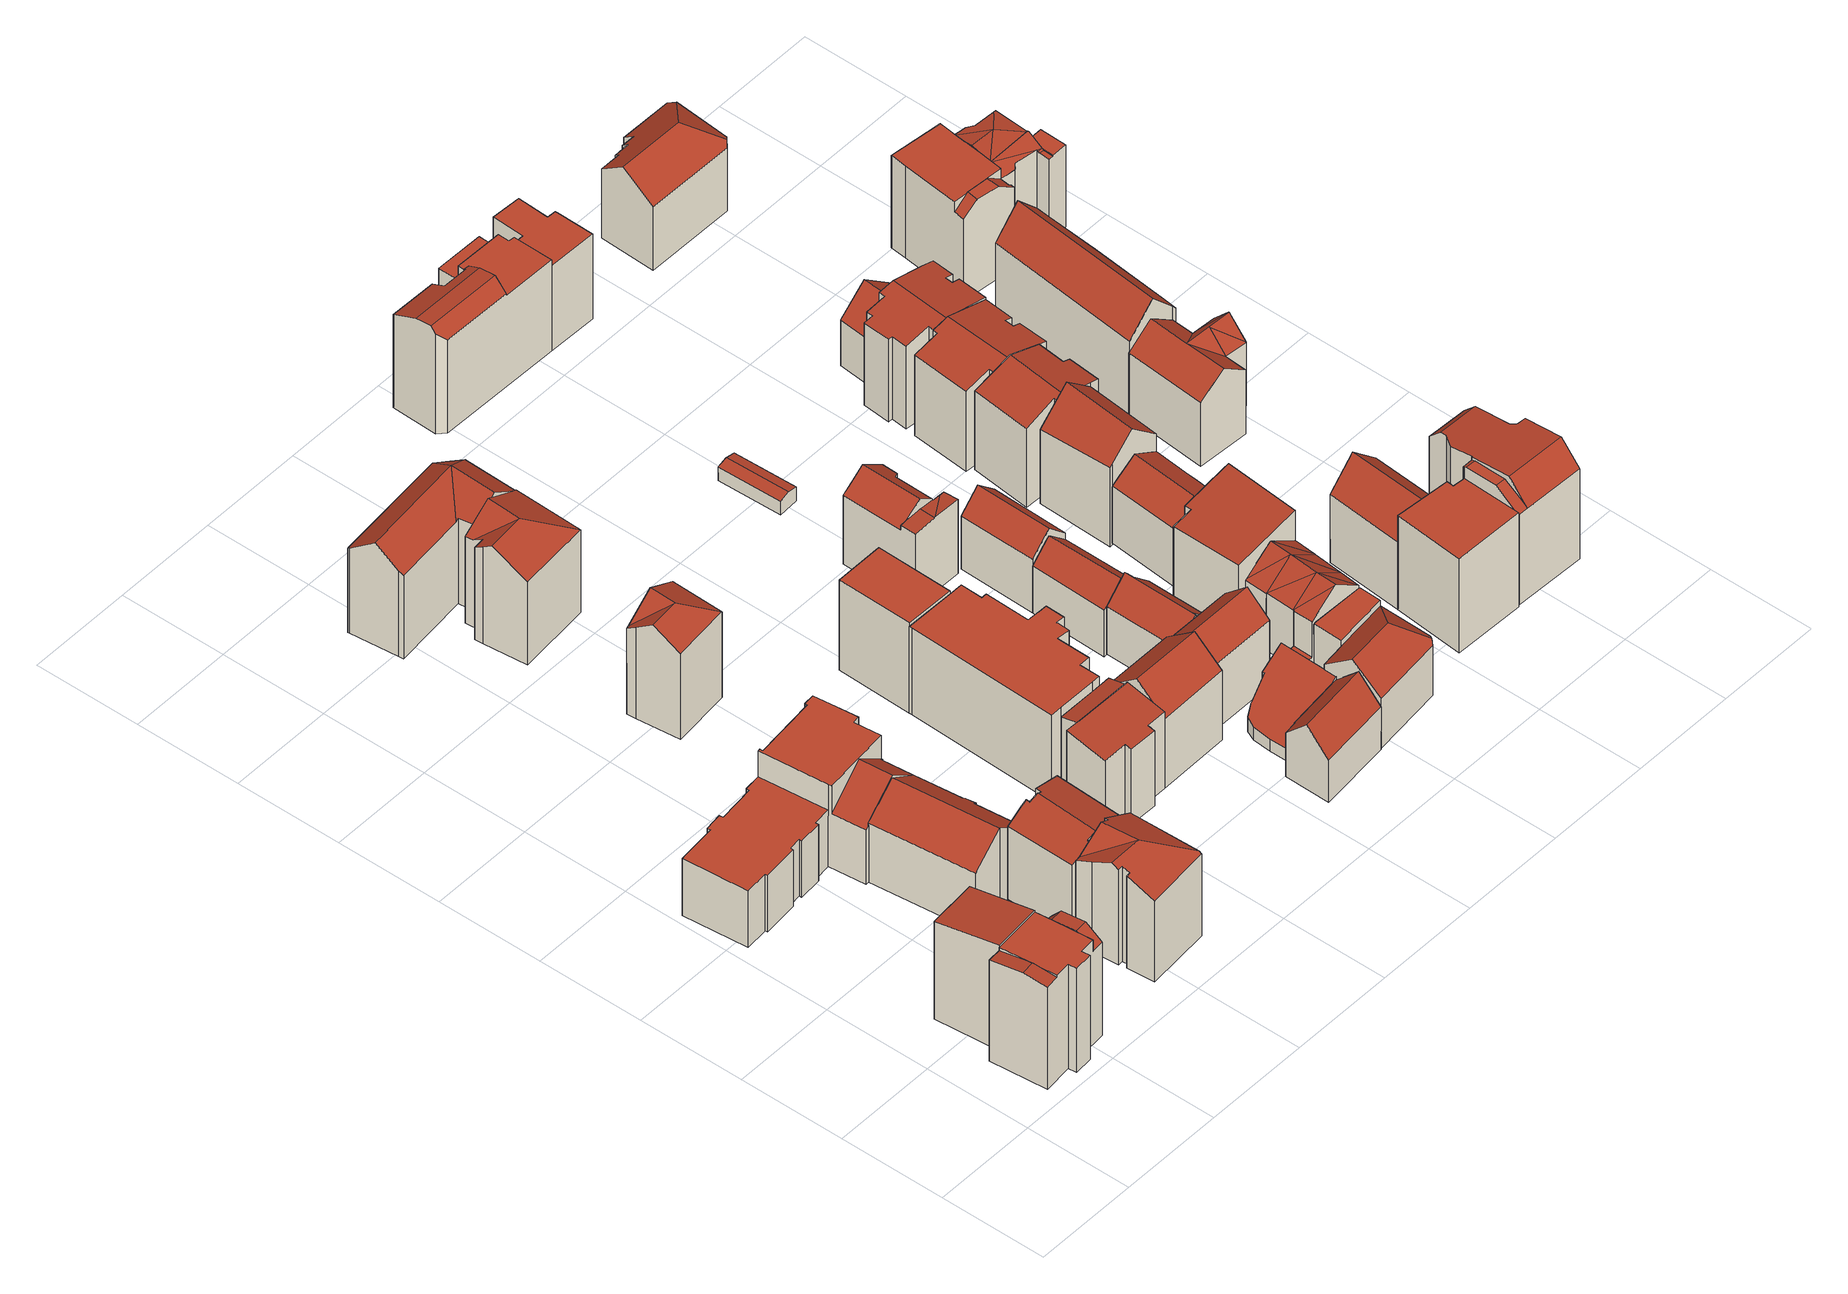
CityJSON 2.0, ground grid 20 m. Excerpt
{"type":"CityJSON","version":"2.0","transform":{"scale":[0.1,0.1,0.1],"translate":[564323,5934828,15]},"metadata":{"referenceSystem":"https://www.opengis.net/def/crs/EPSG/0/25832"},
"CityObjects":{
"building1":{"type":"Building","attributes":{"Gemeindeschluessel":"02100109","Geometrietyp2DReferenz":"3000","function":"31001_1120","roofType":"1000","measuredHeight":22.21,"storeysAboveGround":6},"address":[{"country":"Germany","locality":"Hamburg","thoroughfareNumber":"114","thoroughfareName":"Marktstraße","postcode":"20357"}],"geometry":[{"type":"Solid","lod":"2","boundaries":[[[[0,1,2,3,4]],[[5,6,7,8]],[[9,10,11,12,13,14,15,16,17,18,19,20,21,1]],[[22,23,24,25,26,27]],[[28,29,22,27,16]],[[30,31,32,29,28,15]],[[7,6,33,34]],[[5,8,19,18]],[[19,8,7,34,35]],[[14,30,15]],[[13,12,36,37]],[[12,11,38,36]],[[11,10,39,38]],[[9,1,0]],[[20,40,21]],[[25,24,41,42]],[[24,23,43,41]],[[32,31,44,45]],[[36,38,39,46,47,35,34,33,48,42,41,43,45,44,37]],[[47,46,4,3,49]],[[43,23,22,29,32,45]],[[15,28,16]],[[44,31,30,14,13,37]],[[16,27,26,17]],[[48,17,26,25,42]],[[33,6,5,18,17,48]],[[39,10,9,0,4,46]],[[21,2,1]],[[47,49,40,20,19,35]],[[3,2,21,40,49]]]],"semantics":{"surfaces":[{"type":"RoofSurface"},{"type":"WallSurface"},{"type":"GroundSurface"}],"values":[[0,0,0,0,0,0,1,1,1,1,1,1,1,1,1,1,1,1,2,1,1,1,1,1,1,1,1,1,1,0]]}}]},
"building2":{"type":"Building","attributes":{"Gemeindeschluessel":"02100109","Geometrietyp2DReferenz":"3000","function":"31001_1010","roofType":"1000","measuredHeight":17.29,"storeysAboveGround":5},"address":[{"country":"Germany","locality":"Hamburg","thoroughfareNumber":"7","thoroughfareName":"Grabenstraße","postcode":"20357"}],"geometry":[{"type":"Solid","lod":"2","boundaries":[[[[50,51,52,53,54,55,56,57,58,59,60,61,62,63,64,65,66,67]],[[68,69,70,71,72,73,74,75,76,77,78]],[[79,80,81,82]],[[83,84,85,86,79,82]],[[66,65,87,88]],[[65,64,89,87]],[[64,63,90,89]],[[63,62,91,90]],[[62,61,92,91]],[[61,60,93,92]],[[57,56,94,95]],[[56,55,96,94]],[[55,54,97,96]],[[54,53,98,97]],[[53,52,99,98]],[[52,51,100,99]],[[51,50,101,100]],[[50,67,102,101]],[[67,66,88,102]],[[74,73,103,104]],[[73,72,105,103]],[[72,71,106,105]],[[71,70,107,106]],[[70,69,108,107]],[[69,68,109,108]],[[76,75,59,58]],[[85,84,110,111]],[[84,83,112,110]],[[110,112,113,114,95,94,96,97,98,99,100,101,102,88,87,89,90,91,92,93,104,103,105,106,107,108,109,111]],[[112,83,82,81,113]],[[113,81,80,77,76,114]],[[77,80,79,86,78]],[[109,68,78,86,85,111]],[[114,76,58,57,95]],[[93,60,59,75,74,104]]]],"semantics":{"surfaces":[{"type":"RoofSurface"},{"type":"WallSurface"},{"type":"GroundSurface"}],"values":[[0,0,0,0,1,1,1,1,1,1,1,1,1,1,1,1,1,1,1,1,1,1,1,1,1,1,1,1,2,1,1,1,1,1,1]]}}]},
"building3":{"type":"Building","attributes":{"Gemeindeschluessel":"02100109","Geometrietyp2DReferenz":"3000","function":"31001_1010","roofType":"3100","measuredHeight":16.87,"storeysAboveGround":4},"address":[{"country":"Germany","locality":"Hamburg","thoroughfareNumber":"3","thoroughfareName":"Grabenstraße","postcode":"20357"}],"geometry":[{"type":"Solid","lod":"2","boundaries":[[[[115,116,117,118]],[[119,120,121,122,123,124,125,83,116,115]],[[118,117,126,127]],[[83,125,128,112]],[[125,124,129,128]],[[124,123,130,129]],[[123,122,131,130]],[[122,121,132,131]],[[121,120,133,132]],[[120,119,134,133]],[[119,115,118,127,134]],[[117,116,83,112,126]],[[112,128,129,130,131,132,133,134,127,126]]]],"semantics":{"surfaces":[{"type":"RoofSurface"},{"type":"WallSurface"},{"type":"GroundSurface"}],"values":[[0,0,1,1,1,1,1,1,1,1,1,1,2]]}}]},
"building4":{"type":"Building","attributes":{"Gemeindeschluessel":"02100109","Geometrietyp2DReferenz":"3000","function":"31001_1120","roofType":"3100","measuredHeight":20.6,"storeysAboveGround":4},"address":[{"country":"Germany","locality":"Hamburg","thoroughfareNumber":"119","thoroughfareName":"Marktstraße","postcode":"20357"}],"geometry":[{"type":"Solid","lod":"2","boundaries":[[[[135,136,137,138,139,140]],[[141,137,136]],[[139,138,142,143]],[[140,139,143,144]],[[145,146,147,148]],[[146,149,150,147]],[[149,151,152,150]],[[153,154,155,156]],[[157,158,159,160]],[[161,148,147,150,152,144,143,142,156,155,160,159,162]],[[142,138,137,141,153,156]],[[163,162,159,158,164]],[[160,155,154,157]],[[148,161,165,145]],[[161,162,163,165]],[[152,151,135,140,144]],[[154,153,141,136,164,158,157]],[[163,164,136,135,151,149,146,145,165]]]],"semantics":{"surfaces":[{"type":"RoofSurface"},{"type":"WallSurface"},{"type":"GroundSurface"}],"values":[[0,0,1,1,1,1,1,1,1,2,1,1,1,1,1,1,0,0]]}}]},
"building5":{"type":"Building","attributes":{"Gemeindeschluessel":"02100109","Geometrietyp2DReferenz":"3000","function":"31001_1010","roofType":"3100","measuredHeight":17.46,"storeysAboveGround":4},"address":[{"country":"Germany","locality":"Hamburg","thoroughfareNumber":"1","thoroughfareName":"Grabenstraße","postcode":"20357"}],"geometry":[{"type":"Solid","lod":"2","boundaries":[[[[166,167,168,169]],[[167,170,171,168]],[[172,173,174,175]],[[173,176,177,174]],[[178,179,180,181]],[[179,182,183,180]],[[184,185,186,187]],[[185,188,189,186]],[[187,186,189,175,174,177,190,169,168,171,181,180,183,191]],[[187,191,192,184]],[[191,183,182,192]],[[189,188,193,172,175]],[[171,170,194,178,181]],[[169,190,195,166]],[[190,177,176,195]],[[182,179,178,194,193,188,185,184,192]],[[176,173,172,193,194,170,167,166,195]]]],"semantics":{"surfaces":[{"type":"WallSurface"},{"type":"GroundSurface"},{"type":"RoofSurface"}],"values":[[0,0,0,0,0,0,0,0,1,0,0,0,0,0,0,2,2]]}}]},
"building6":{"type":"Building","attributes":{"Gemeindeschluessel":"02100109","Geometrietyp2DReferenz":"3000","function":"31001_1010","roofType":"3100","measuredHeight":21.35,"storeysAboveGround":5},"address":[{"country":"Germany","locality":"Hamburg","thoroughfareNumber":"9","thoroughfareName":"Grabenstraße","postcode":"20357"}],"geometry":[{"type":"Solid","lod":"2","boundaries":[[[[196,197,198,199]],[[200,201,197]],[[202,203,200,197,196]],[[203,202,204,205]],[[206,207,208,209]],[[209,208,205,204,210]],[[200,203,205,208,207,201]],[[209,210,199,198,206]],[[204,202,196,199,210]],[[198,197,201,207,206]]]],"semantics":{"surfaces":[{"type":"RoofSurface"},{"type":"WallSurface"},{"type":"GroundSurface"}],"values":[[0,0,0,1,1,2,1,1,1,0]]}}]},
"building7":{"type":"Building","attributes":{"Gemeindeschluessel":"02100109","Geometrietyp2DReferenz":"3000","function":"31001_1010","roofType":"3100","measuredHeight":21.56,"storeysAboveGround":6},"address":[{"country":"Germany","locality":"Hamburg","thoroughfareNumber":"15","thoroughfareName":"Grabenstraße","postcode":"20357"}],"geometry":[{"type":"Solid","lod":"2","boundaries":[[[[211,212,213,214]],[[215,216,217,218]],[[216,219,220,217]],[[221,215,218,222]],[[223,224,225,226]],[[212,211,227,228]],[[211,214,229,227]],[[230,231,226,225,222,218,217,220,228,227,229,232]],[[226,231,233,234,223]],[[232,229,214,235]],[[232,235,236,237,230]],[[231,230,237,233]],[[225,224,238,221,222]],[[228,220,219,212]],[[235,214,213,236]],[[213,234,233,237,236]],[[224,223,234,213,238]],[[213,212,219,216,215,221,238]]]],"semantics":{"surfaces":[{"type":"RoofSurface"},{"type":"WallSurface"},{"type":"GroundSurface"}],"values":[[0,1,1,1,1,1,1,2,1,1,1,1,1,1,0,0,0,0]]}}]},
"building8":{"type":"Building","attributes":{"Gemeindeschluessel":"02100109","Geometrietyp2DReferenz":"3000","function":"31001_1120","roofType":"2100","measuredHeight":17.45,"storeysAboveGround":5},"address":[{"country":"Germany","locality":"Hamburg","thoroughfareNumber":"4","thoroughfareName":"Grabenstraße","postcode":"20357"}],"geometry":[{"type":"Solid","lod":"2","boundaries":[[[[239,240,241,242,243,244]],[[245,246,244,243]],[[247,248,249,250]],[[248,251,252,249]],[[251,253,254,252]],[[253,255,256,254]],[[243,242,257,258]],[[242,241,259,257]],[[241,240,260,259]],[[240,239,261,260]],[[253,251,248,247,246,245,262,263,255]],[[249,252,254,256,264,265,258,257,259,260,261,250]],[[264,263,262,265]],[[261,239,244,246,247,250]],[[265,262,245,243,258]],[[256,255,263,264]]]],"semantics":{"surfaces":[{"type":"RoofSurface"},{"type":"WallSurface"},{"type":"GroundSurface"}],"values":[[0,1,1,1,1,1,1,1,1,1,0,2,1,1,1,1]]}}]},
"building9":{"type":"Building","attributes":{"Gemeindeschluessel":"02100109","Geometrietyp2DReferenz":"3000","function":"31001_1010","roofType":"3100","measuredHeight":21.51,"storeysAboveGround":5},"address":[{"country":"Germany","locality":"Hamburg","thoroughfareNumber":"11","thoroughfareName":"Grabenstraße","postcode":"20357"}],"geometry":[{"type":"Solid","lod":"2","boundaries":[[[[266,267,268,269]],[[270,267,271,272]],[[273,271,267,266]],[[266,269,274,275]],[[273,266,275,276]],[[277,278,279,280]],[[279,281,282,276,275,274,280]],[[280,274,269,268,277]],[[282,272,271,273,276]],[[281,283,270,272,282]],[[281,279,278,283]],[[278,277,268,267,270,283]]]],"semantics":{"surfaces":[{"type":"RoofSurface"},{"type":"WallSurface"},{"type":"GroundSurface"}],"values":[[0,0,0,1,1,1,2,1,1,1,1,0]]}}]},
"building10":{"type":"Building","attributes":{"Gemeindeschluessel":"02100109","Geometrietyp2DReferenz":"3000","function":"31001_1010","roofType":"1000","measuredHeight":18.15,"storeysAboveGround":6},"address":[{"country":"Germany","locality":"Hamburg","thoroughfareNumber":"8","thoroughfareName":"Grabenstraße","postcode":"20357"}],"geometry":[{"type":"Solid","lod":"2","boundaries":[[[[284,285,286,287]],[[285,288,289,286]],[[288,290,291,289]],[[290,292,293,291]],[[292,294,295,293]],[[294,296,297,295]],[[298,299,300,301]],[[299,302,303,300]],[[302,304,305,303]],[[304,306,307,305]],[[306,308,309,307]],[[308,310,311,309]],[[310,312,313,311]],[[314,315,316,317]],[[315,318,319,316]],[[318,320,321,319]],[[301,297,296,298]],[[287,286,289,291,293,295,297,301,300,303,305,307,309,311,313,322,317,316,319,321,323]],[[320,318,315,314,324,312,310,308,306,304,302,299,298,296,294,292,290,288,285,284,325]],[[325,323,321,320]],[[314,317,322,324]],[[324,322,313,312]],[[284,287,323,325]]]],"semantics":{"surfaces":[{"type":"WallSurface"},{"type":"GroundSurface"},{"type":"RoofSurface"}],"values":[[0,0,0,0,0,0,0,0,0,0,0,0,0,0,0,0,0,1,2,0,0,0,0]]}}]},
"building11":{"type":"Building","attributes":{"Gemeindeschluessel":"02100109","Geometrietyp2DReferenz":"3000","function":"31001_1010","roofType":"1000","measuredHeight":18.98,"storeysAboveGround":6},"address":[{"country":"Germany","locality":"Hamburg","thoroughfareNumber":"10","thoroughfareName":"Grabenstraße","postcode":"20357"}],"geometry":[{"type":"Solid","lod":"2","boundaries":[[[[326,327,328,329]],[[330,331,326,329]],[[330,332,333,331]],[[333,332,328,327]],[[328,332,330,329]],[[331,333,327,326]]]],"semantics":{"surfaces":[{"type":"WallSurface"},{"type":"GroundSurface"},{"type":"RoofSurface"}],"values":[[0,0,0,0,1,2]]}}]},
"building12":{"type":"Building","attributes":{"Gemeindeschluessel":"02100109","Geometrietyp2DReferenz":"3000","function":"31001_1010","roofType":"3100","measuredHeight":19.28,"storeysAboveGround":4},"address":[{"country":"Germany","locality":"Hamburg","thoroughfareNumber":"125a","thoroughfareName":"Marktstraße","postcode":"20357"}],"geometry":[{"type":"Solid","lod":"2","boundaries":[[[[334,335,336,337]],[[335,334,338,261]],[[250,261,338,339]],[[335,261,250,340,336]],[[339,338,334,337,341]],[[250,339,341,340]],[[341,337,336,340]]]],"semantics":{"surfaces":[{"type":"RoofSurface"},{"type":"WallSurface"},{"type":"GroundSurface"}],"values":[[0,1,2,1,1,1,0]]}}]},
"building13":{"type":"Building","attributes":{"Gemeindeschluessel":"02100109","Geometrietyp2DReferenz":"3000","function":"31001_1120","roofType":"3100","measuredHeight":13.51,"storeysAboveGround":3},"address":[{"country":"Germany","locality":"Hamburg","thoroughfareNumber":"127","thoroughfareName":"Marktstraße","postcode":"20357"}],"geometry":[{"type":"Solid","lod":"2","boundaries":[[[[342,343,344,345,346,347,348,349,350,351]],[[352,349,348]],[[347,346,353,354]],[[346,345,355,353]],[[345,344,356,355]],[[344,343,357,356]],[[343,342,358,357]],[[342,351,359,358]],[[350,349,360]],[[351,350,360,361,362,363,359]],[[364,365,354,353,355,356,357,358,359,363,366]],[[365,367,352,348,347,354]],[[365,364,368,367]],[[366,363,362,369]],[[366,369,370,368,364]],[[360,349,352,367,368,370,361]],[[370,369,362,361]]]],"semantics":{"surfaces":[{"type":"RoofSurface"},{"type":"WallSurface"},{"type":"GroundSurface"}],"values":[[0,1,1,1,1,1,1,1,1,1,2,1,1,1,1,0,0]]}}]},
"building14":{"type":"Building","attributes":{"Gemeindeschluessel":"02100109","Geometrietyp2DReferenz":"3000","function":"31001_1010","roofType":"3100","measuredHeight":17.91,"storeysAboveGround":4},"address":[{"country":"Germany","locality":"Hamburg","thoroughfareNumber":"127a","thoroughfareName":"Marktstraße","postcode":"20357"}],"geometry":[{"type":"Solid","lod":"2","boundaries":[[[[371,372,373,374]],[[375,376,372,371,377,378]],[[371,374,379,380]],[[374,373,381,379]],[[376,375,382,338]],[[375,378,383,382]],[[378,377,384,383]],[[377,371,380,384]],[[373,372,376,338,381]],[[338,382,383,384,380,379,381]]]],"semantics":{"surfaces":[{"type":"RoofSurface"},{"type":"WallSurface"},{"type":"GroundSurface"}],"values":[[0,0,1,1,1,1,1,1,1,2]]}}]},
"building15":{"type":"Building","attributes":{"Gemeindeschluessel":"02100109","Geometrietyp2DReferenz":"3000","function":"31001_1010","roofType":"3100","measuredHeight":14.03,"storeysAboveGround":3},"address":[{"country":"Germany","locality":"Hamburg","thoroughfareNumber":"18","thoroughfareName":"Glashüttenstraße","postcode":"20357"}],"geometry":[{"type":"Solid","lod":"2","boundaries":[[[[385,386,387,388]],[[389,390,391,392,393,385,388,394]],[[387,386,395,396]],[[393,392,397,398]],[[392,391,399,397]],[[391,390,400,399]],[[390,389,401,400]],[[389,394,402,401]],[[394,388,387,396,402]],[[386,385,393,398,395]],[[398,397,399,400,401,402,396,395]]]],"semantics":{"surfaces":[{"type":"RoofSurface"},{"type":"WallSurface"},{"type":"GroundSurface"}],"values":[[0,0,1,1,1,1,1,1,1,1,2]]}}]},
"building16":{"type":"Building","attributes":{"Gemeindeschluessel":"02100109","Geometrietyp2DReferenz":"3000","function":"31001_1010","roofType":"3100","measuredHeight":17.69,"storeysAboveGround":4},"address":[{"country":"Germany","locality":"Hamburg","thoroughfareNumber":"12","thoroughfareName":"Grabenstraße","postcode":"20357"}],"geometry":[{"type":"Solid","lod":"2","boundaries":[[[[403,404,405,406,407]],[[408,409,410,411,404]],[[412,413,414,403,407,415]],[[405,404,411]],[[416,417,418,419]],[[420,421,422,423]],[[421,415,407,406,424,422]],[[425,419,418,426,423,422,424,427]],[[425,427,410,409,428]],[[423,426,413,412,420]],[[419,425,428,416]],[[418,417,429,414,413,426]],[[414,429,408,404,403]],[[424,406,405,411,410,427]],[[412,415,421,420]],[[428,409,408,429,417,416]]]],"semantics":{"surfaces":[{"type":"RoofSurface"},{"type":"WallSurface"},{"type":"GroundSurface"}],"values":[[0,0,0,1,1,1,1,2,1,1,1,1,1,1,0,0]]}}]},
"building17":{"type":"Building","attributes":{"Gemeindeschluessel":"02100109","Geometrietyp2DReferenz":"3000","function":"31001_1010","roofType":"3100","measuredHeight":13.49,"storeysAboveGround":3},"address":[{"country":"Germany","locality":"Hamburg","thoroughfareNumber":"20a","thoroughfareName":"Glashüttenstraße","postcode":"20357"}],"geometry":[{"type":"Solid","lod":"2","boundaries":[[[[430,431,432,433,434]],[[431,430,435,436]],[[430,434,437,435]],[[438,439,436,435,437,440]],[[438,440,441,442]],[[437,434,433,441,440]],[[439,443,432,431,436]],[[439,438,442,443]],[[442,441,433,432,443]]]],"semantics":{"surfaces":[{"type":"RoofSurface"},{"type":"WallSurface"},{"type":"GroundSurface"}],"values":[[0,1,1,2,1,1,1,1,0]]}}]},
"building18":{"type":"Building","attributes":{"Gemeindeschluessel":"02100109","Geometrietyp2DReferenz":"3000","function":"31001_1120","roofType":"3100","measuredHeight":14.99,"storeysAboveGround":3},"address":[{"country":"Germany","locality":"Hamburg","thoroughfareNumber":"129","thoroughfareName":"Marktstraße","postcode":"20357"}],"geometry":[{"type":"Solid","lod":"2","boundaries":[[[[444,445,446,447,448]],[[449,450,451,452]],[[446,445,453,454]],[[445,444,455,453]],[[448,447,456,457]],[[458,459,460,461,454,453,455,462]],[[455,444,448,457,450,449,462]],[[461,463,456,447,446,454]],[[462,449,452,464,458]],[[461,460,465,463]],[[459,458,464,466]],[[459,466,467,465,460]],[[450,457,456,463,465,467,451]],[[467,466,464,452,451]]]],"semantics":{"surfaces":[{"type":"RoofSurface"},{"type":"WallSurface"},{"type":"GroundSurface"}],"values":[[0,0,1,1,1,2,1,1,1,1,1,1,0,0]]}}]},
"building19":{"type":"Building","attributes":{"Gemeindeschluessel":"02100109","Geometrietyp2DReferenz":"3000","function":"31001_1010","roofType":"3100","measuredHeight":14.92,"storeysAboveGround":3},"address":[{"country":"Germany","locality":"Hamburg","thoroughfareNumber":"22a","thoroughfareName":"Glashüttenstraße","postcode":"20357"}],"geometry":[{"type":"Solid","lod":"2","boundaries":[[[[468,469,470,471]],[[472,468,471,473]],[[470,469,474,439]],[[472,473,436,475]],[[473,471,470,439,436]],[[469,468,472,475,474]],[[475,436,439,474]]]],"semantics":{"surfaces":[{"type":"RoofSurface"},{"type":"WallSurface"},{"type":"GroundSurface"}],"values":[[0,0,1,1,1,1,2]]}}]},
"building20":{"type":"Building","attributes":{"Gemeindeschluessel":"02100109","Geometrietyp2DReferenz":"3000","function":"31001_3060","roofType":"3100","measuredHeight":3.32,"storeysAboveGround":1},"address":[{"country":"Germany","locality":"Hamburg","thoroughfareName":"Glashüttenstraße","postcode":"20357"}],"geometry":[{"type":"Solid","lod":"2","boundaries":[[[[476,477,478,479]],[[480,481,477,476]],[[479,478,482,483]],[[481,480,484,485]],[[480,476,479,483,484]],[[478,477,481,485,482]],[[485,484,483,482]]]],"semantics":{"surfaces":[{"type":"RoofSurface"},{"type":"WallSurface"},{"type":"GroundSurface"}],"values":[[0,0,1,1,1,1,2]]}}]},
"building21":{"type":"Building","attributes":{"Gemeindeschluessel":"02100109","Geometrietyp2DReferenz":"3000","function":"31001_1120","roofType":"3100","measuredHeight":16.15,"storeysAboveGround":4},"address":[{"country":"Germany","locality":"Hamburg","thoroughfareNumber":"17","thoroughfareName":"Glashüttenstraße","postcode":"20357"}],"geometry":[{"type":"Solid","lod":"2","boundaries":[[[[486,487,488,489]],[[489,490,486]],[[491,492,493,494]],[[495,496,497,498,499]],[[500,501,502,495,499]],[[503,504,502,501]],[[505,506,503,507]],[[507,503,501]],[[508,505,507]],[[501,500,509]],[[507,501,510]],[[510,501,509]],[[511,508,507,512]],[[512,507,510]],[[513,508,511]],[[488,487,514,515,516]],[[489,488,516]],[[494,493,517,518]],[[498,497,492,491]],[[515,514,519,520]],[[509,500,499,498,491,494,518,453]],[[513,511,512,510,509,453,521]],[[514,487,486,490,506,505,508,513,521,519]],[[522,520,519,521,453,518,517,523]],[[523,496,495,502,504,522]],[[506,490,489,516,503]],[[522,504,503,516,515,520]],[[517,493,492,497,496,523]]]],"semantics":{"surfaces":[{"type":"RoofSurface"},{"type":"WallSurface"},{"type":"GroundSurface"}],"values":[[0,0,0,0,0,0,0,0,0,0,0,0,0,0,0,0,1,1,1,1,1,1,1,2,1,1,1,1]]}}]},
"building22":{"type":"Building","attributes":{"Gemeindeschluessel":"02100109","Geometrietyp2DReferenz":"3000","function":"31001_1120","roofType":"1000","measuredHeight":18.56,"storeysAboveGround":5},"address":[{"country":"Germany","locality":"Hamburg","thoroughfareNumber":"19","thoroughfareName":"Glashüttenstraße","postcode":"20357"}],"geometry":[{"type":"Solid","lod":"2","boundaries":[[[[524,525,526,527]],[[525,528,529,526]],[[528,530,531,529]],[[530,532,533,531]],[[532,534,535,533]],[[527,536,537,524]],[[536,535,534,537]],[[536,527,526,529,531,533,535]],[[534,532,530,528,525,524,537]]]],"semantics":{"surfaces":[{"type":"WallSurface"},{"type":"GroundSurface"},{"type":"RoofSurface"}],"values":[[0,0,0,0,0,0,0,1,2]]}}]},
"building23":{"type":"Building","attributes":{"Gemeindeschluessel":"02100109","Geometrietyp2DReferenz":"3000","function":"31001_1010","roofType":"1000","measuredHeight":22.01,"storeysAboveGround":6},"address":[{"country":"Germany","locality":"Hamburg","thoroughfareNumber":"10","thoroughfareName":"Vorwerkstraße","postcode":"20357"}],"geometry":[{"type":"Solid","lod":"2","boundaries":[[[[538,539,540,541,542]],[[543,544,540,539]],[[545,546,547,548,549,550,544,543]],[[551,552,553,554,555,556,557]],[[558,559,560,561]],[[542,541,562,563]],[[550,549,564,565]],[[549,548,566,564]],[[548,547,567,566]],[[547,546,568,567]],[[555,554,561,560]],[[553,552,569,570]],[[552,551,571,569]],[[559,558,572,573]],[[562,565,564,566,567,568,574,573,572,570,569,571,563]],[[562,541,540,544,550,565]],[[556,545,543,539,538,557]],[[572,558,561,554,553,570]],[[574,556,555,560,559,573]],[[568,546,545,556,574]],[[571,551,557,538,542,563]]]],"semantics":{"surfaces":[{"type":"RoofSurface"},{"type":"WallSurface"},{"type":"GroundSurface"}],"values":[[0,0,0,0,0,1,1,1,1,1,1,1,1,1,2,1,1,1,1,1,1]]}}]},
"building24":{"type":"Building","attributes":{"Gemeindeschluessel":"02100109","Geometrietyp2DReferenz":"3000","function":"31001_1010","roofType":"3100","measuredHeight":15.12,"storeysAboveGround":3},"address":[{"country":"Germany","locality":"Hamburg","thoroughfareNumber":"20","thoroughfareName":"Glashüttenstraße","postcode":"20357"}],"geometry":[{"type":"Solid","lod":"2","boundaries":[[[[575,576,577,578,579,580]],[[581,582,583,584]],[[577,576,585,586]],[[576,575,587,585]],[[575,580,588,587]],[[589,583,582,590]],[[583,589,586,585,587,588,584]],[[577,586,589,590,578]],[[588,580,579,581,584]],[[590,582,581,579,578]]]],"semantics":{"surfaces":[{"type":"RoofSurface"},{"type":"WallSurface"},{"type":"GroundSurface"}],"values":[[0,1,1,1,1,1,2,1,1,0]]}}]},
"building25":{"type":"Building","attributes":{"Gemeindeschluessel":"02100109","Geometrietyp2DReferenz":"3000","function":"31001_1120","roofType":"1000","measuredHeight":19.75,"storeysAboveGround":6},"address":[{"country":"Germany","locality":"Hamburg","thoroughfareNumber":"99a","thoroughfareName":"Glashüttenstraße","postcode":"20357"}],"geometry":[{"type":"Solid","lod":"2","boundaries":[[[[591,592,593,594]],[[592,595,596,593]],[[595,592,591,597,598,599]],[[600,601,594,593,596,602]],[[602,599,598,600]],[[596,595,599,602]],[[601,597,591,594]],[[600,598,597,601]]]],"semantics":{"surfaces":[{"type":"WallSurface"},{"type":"RoofSurface"},{"type":"GroundSurface"}],"values":[[0,0,1,2,0,0,0,0]]}}]},
"building26":{"type":"Building","attributes":{"Gemeindeschluessel":"02100109","Geometrietyp2DReferenz":"3000","function":"31001_1010","roofType":"3100","measuredHeight":21.21,"storeysAboveGround":5},"address":[{"country":"Germany","locality":"Hamburg","thoroughfareNumber":"22","thoroughfareName":"Glashüttenstraße","postcode":"20357"}],"geometry":[{"type":"Solid","lod":"2","boundaries":[[[[603,604,605,606]],[[607,608,609,610]],[[603,606,611,612]],[[609,613,612,611,610]],[[603,612,613,614,604]],[[611,606,605,607,610]],[[613,609,608,614]],[[608,607,605,604,614]]]],"semantics":{"surfaces":[{"type":"RoofSurface"},{"type":"WallSurface"},{"type":"GroundSurface"}],"values":[[0,1,1,2,1,1,1,0]]}}]},
"building27":{"type":"Building","attributes":{"Gemeindeschluessel":"02100109","Geometrietyp2DReferenz":"3000","function":"31001_1010","roofType":"3100","measuredHeight":19.4,"storeysAboveGround":4},"address":[{"country":"Germany","locality":"Hamburg","thoroughfareNumber":"99","thoroughfareName":"Glashüttenstraße","postcode":"20357"}],"geometry":[{"type":"Solid","lod":"2","boundaries":[[[[615,616,617,618]],[[617,616,619,601]],[[620,621,594,622]],[[594,601,619,623,622]],[[622,623,624,620]],[[594,621,618,617,601]],[[619,616,615,624,623]],[[624,615,618,621,620]]]],"semantics":{"surfaces":[{"type":"RoofSurface"},{"type":"WallSurface"},{"type":"GroundSurface"}],"values":[[0,1,1,2,1,1,1,0]]}}]},
"building28":{"type":"Building","attributes":{"Gemeindeschluessel":"02100109","Geometrietyp2DReferenz":"3000","function":"31001_1130","roofType":"3100","measuredHeight":19,"storeysAboveGround":5},"address":[{"country":"Germany","locality":"Hamburg","thoroughfareNumber":"25","thoroughfareName":"Glashüttenstraße","postcode":"20357"}],"geometry":[{"type":"Solid","lod":"2","boundaries":[[[[625,626,627,628]],[[626,629,630,627]],[[631,632,633,634]],[[632,635,636,633]],[[631,634,637,638,639]],[[640,628,627,630,637,634,633,636,641]],[[640,641,642,643]],[[641,636,635,642]],[[640,643,644,625,628]],[[637,630,629,638]],[[635,632,631,639,644,643,642]],[[629,626,625,644,639,638]]]],"semantics":{"surfaces":[{"type":"WallSurface"},{"type":"GroundSurface"},{"type":"RoofSurface"}],"values":[[0,0,0,0,0,1,0,0,0,0,2,2]]}}]},
"building29":{"type":"Building","attributes":{"Gemeindeschluessel":"02100109","Geometrietyp2DReferenz":"3000","function":"31001_2010","roofType":"1000","measuredHeight":17.82,"storeysAboveGround":5},"address":[{"country":"Germany","locality":"Hamburg","thoroughfareNumber":"6","thoroughfareName":"Vorwerkstraße","postcode":"20357"}],"geometry":[{"type":"Solid","lod":"2","boundaries":[[[[645,646,569,571]],[[646,647,648,569]],[[649,650,651,652]],[[650,653,654,651]],[[653,655,656,654]],[[655,657,658,656]],[[657,645,571,658]],[[652,659,660,649]],[[659,648,647,660]],[[659,652,651,654,656,658,571,569,648]],[[647,646,645,657,655,653,650,649,660]]]],"semantics":{"surfaces":[{"type":"WallSurface"},{"type":"GroundSurface"},{"type":"RoofSurface"}],"values":[[0,0,0,0,0,0,0,0,0,1,2]]}}]},
"building30":{"type":"Building","attributes":{"Gemeindeschluessel":"02100109","Geometrietyp2DReferenz":"3000","function":"31001_1120","roofType":"3100","measuredHeight":18.92,"storeysAboveGround":5},"address":[{"country":"Germany","locality":"Hamburg","thoroughfareNumber":"27","thoroughfareName":"Glashüttenstraße","postcode":"20357"}],"geometry":[{"type":"Solid","lod":"2","boundaries":[[[[661,662,663,664,665,666,667,668]],[[669,670,671,672,673,663,662,674]],[[667,666,675,676]],[[666,665,677,675]],[[665,664,678,677]],[[661,668,679,680]],[[668,667,676,679]],[[673,672,681,682]],[[672,671,683,681]],[[671,670,684,683]],[[670,669,685,684]],[[669,674,686,685]],[[674,662,661,680,686]],[[664,663,673,682,678]],[[682,681,683,684,685,686,680,679,676,675,677,678]]]],"semantics":{"surfaces":[{"type":"RoofSurface"},{"type":"WallSurface"},{"type":"GroundSurface"}],"values":[[0,0,1,1,1,1,1,1,1,1,1,1,1,1,2]]}}]},
"building31":{"type":"Building","attributes":{"Gemeindeschluessel":"02100109","Geometrietyp2DReferenz":"3000","function":"31001_1120","roofType":"3100","measuredHeight":18.81,"storeysAboveGround":5},"address":[{"country":"Germany","locality":"Hamburg","thoroughfareNumber":"28","thoroughfareName":"Glashüttenstraße","postcode":"20357"}],"geometry":[{"type":"Solid","lod":"2","boundaries":[[[[687,688,689,690,691,692,693,694,695,696,697,698]],[[699,700,701,702,703,704,691,690,705]],[[697,696,706,707]],[[696,695,708,706]],[[695,694,709,708]],[[694,693,710,709]],[[693,692,711,710]],[[689,688,712,678]],[[688,687,713,712]],[[687,698,714,713]],[[698,697,707,714]],[[704,703,715,716]],[[703,702,717,715]],[[702,701,718,717]],[[701,700,719,718]],[[700,699,720,719]],[[699,705,682,720]],[[705,690,689,678,682]],[[692,691,704,716,711]],[[716,715,717,718,719,720,682,678,712,713,714,707,706,708,709,710,711]]]],"semantics":{"surfaces":[{"type":"RoofSurface"},{"type":"WallSurface"},{"type":"GroundSurface"}],"values":[[0,0,1,1,1,1,1,1,1,1,1,1,1,1,1,1,1,1,1,2]]}}]},
"building32":{"type":"Building","attributes":{"Gemeindeschluessel":"02100109","Geometrietyp2DReferenz":"3000","function":"31001_1120","roofType":"9999","measuredHeight":23.12,"storeysAboveGround":6},"address":[{"country":"Germany","locality":"Hamburg","thoroughfareNumber":"133","thoroughfareName":"Marktstraße","postcode":"20357"}],"geometry":[{"type":"Solid","lod":"2","boundaries":[[[[721,722,723,724,725]],[[726,727,721,725]],[[728,729,730,727,726]],[[731,732,724,733]],[[731,734,735,736,737,738,739,740,741,742,732]],[[743,744,738,737]],[[723,722,745,746]],[[730,729,747,748]],[[741,740,749,750]],[[740,739,751,749]],[[736,735,752,753]],[[735,734,754,752]],[[744,743,755,756]],[[742,728,726,725,724,732]],[[746,745,748,747,750,749,751,756,755,753,752,754,757]],[[745,722,721,727,730,748]],[[755,743,737,736,753]],[[751,739,738,744,756]],[[754,734,731,733,757]],[[747,729,728,742,741,750]],[[757,733,724,723,746]]]],"semantics":{"surfaces":[{"type":"RoofSurface"},{"type":"WallSurface"},{"type":"GroundSurface"}],"values":[[0,0,0,0,0,0,1,1,1,1,1,1,1,1,2,1,1,1,1,1,1]]}}]},
"building33":{"type":"Building","attributes":{"Gemeindeschluessel":"02100109","Geometrietyp2DReferenz":"3000","function":"31001_1010","roofType":"3100","measuredHeight":14.2,"storeysAboveGround":2},"address":[{"country":"Germany","locality":"Hamburg","thoroughfareNumber":"31","thoroughfareName":"Glashüttenstraße","postcode":"20357"}],"geometry":[{"type":"Solid","lod":"2","boundaries":[[[[758,759,760,761]],[[760,759,762,763]],[[763,762,764,765]],[[764,762,759,758,766]],[[765,767,761,760,763]],[[765,764,766,767]],[[766,758,761,767]]]],"semantics":{"surfaces":[{"type":"RoofSurface"},{"type":"WallSurface"},{"type":"GroundSurface"}],"values":[[0,1,2,1,1,1,0]]}}]},
"building34":{"type":"Building","attributes":{"Gemeindeschluessel":"02100109","Geometrietyp2DReferenz":"3000","function":"31001_1010","roofType":"3100","measuredHeight":17.05,"storeysAboveGround":4},"address":[{"country":"Germany","locality":"Hamburg","thoroughfareNumber":"91","thoroughfareName":"Glashüttenstraße","postcode":"20357"}],"geometry":[{"type":"Solid","lod":"2","boundaries":[[[[768,769,770]],[[771,768,772]],[[773,774,775]],[[776,777,778,779]],[[770,780,781,782]],[[783,784,773,775,771,772,785]],[[779,786,787,776]],[[781,786,779,778,788,789,784,783,782]],[[777,776,787,790,791,769,792]],[[793,789,788,794,795]],[[773,784,789,793,774]],[[783,785,770,782]],[[778,777,792,794,788]],[[781,780,790,787,786]],[[772,768,770,785]],[[793,795,769,768,771,775,774]],[[794,792,769,795]],[[770,769,791,790,780]]]],"semantics":{"surfaces":[{"type":"RoofSurface"},{"type":"WallSurface"},{"type":"GroundSurface"}],"values":[[0,0,0,1,1,1,1,2,0,1,1,1,1,1,0,0,0,0]]}}]},
"building35":{"type":"Building","attributes":{"Gemeindeschluessel":"02100109","Geometrietyp2DReferenz":"3000","function":"31001_1120","roofType":"3100","measuredHeight":21.25,"storeysAboveGround":6},"address":[{"country":"Germany","locality":"Hamburg","thoroughfareNumber":"87","thoroughfareName":"Glashüttenstraße","postcode":"20357"}],"geometry":[{"type":"Solid","lod":"2","boundaries":[[[[796,797,798,799]],[[796,799,800,801]],[[802,803,804,805]],[[803,806,807,804]],[[808,809,810,811]],[[810,812,801,800,805,804,807,811]],[[800,799,798,802,805]],[[811,807,806,808]],[[812,810,809,813]],[[812,813,797,796,801]],[[809,808,806,803,802,798,797,813]]]],"semantics":{"surfaces":[{"type":"RoofSurface"},{"type":"WallSurface"},{"type":"GroundSurface"}],"values":[[0,1,1,1,1,2,1,1,1,1,0]]}}]},
"building36":{"type":"Building","attributes":{"Gemeindeschluessel":"02100109","Geometrietyp2DReferenz":"3000","function":"31001_1120","roofType":"3200","measuredHeight":17.86,"storeysAboveGround":5},"address":[{"country":"Germany","locality":"Hamburg","thoroughfareNumber":"36","thoroughfareName":"Glashüttenstraße","postcode":"20357"}],"geometry":[{"type":"Solid","lod":"2","boundaries":[[[[814,815,816,817,818]],[[819,820,815,814]],[[818,817,821,822]],[[823,824,825,826]],[[824,827,828,825]],[[827,829,830,828]],[[829,831,832,830]],[[833,834,835,836]],[[822,821,837,826,825,828,830,832,836,835,838]],[[833,831,829,827,824,823,839,816,815,820,834]],[[839,837,821,817,816]],[[820,819,838,835,834]],[[833,836,832,831]],[[823,826,837,839]],[[838,819,814,818,822]]]],"semantics":{"surfaces":[{"type":"RoofSurface"},{"type":"WallSurface"},{"type":"GroundSurface"}],"values":[[0,0,1,1,1,1,1,1,2,0,1,1,1,1,1]]}}]},
"building37":{"type":"Building","attributes":{"Gemeindeschluessel":"02100109","Geometrietyp2DReferenz":"3000","function":"31001_1130","roofType":"1000","measuredHeight":19.59,"storeysAboveGround":5},"address":[{"country":"Germany","locality":"Hamburg","thoroughfareNumber":"84","thoroughfareName":"Glashüttenstraße","postcode":"20357"}],"geometry":[{"type":"Solid","lod":"2","boundaries":[[[[840,841,842,843,844]],[[845,840,844,846]],[[847,848,849,850,851,852]],[[853,854,855]],[[856,857,858,859,860,850,849]],[[861,862,863,864,853]],[[865,861,853,855]],[[857,866,867,868]],[[856,866,857]],[[868,867,869,870]],[[871,872,873]],[[874,842,841]],[[875,876,877]],[[878,879,880,881]],[[879,882,883,880]],[[882,884,885,883]],[[850,860,855,854]],[[858,857,886]],[[863,862,887,888]],[[889,890,891,892]],[[893,886,857,894,895]],[[890,846,844,843,896,891]],[[897,852,851,898,899,900,901]],[[869,867,866,856,902,903]],[[903,902,904,901,900,905,892,891,896,906,881,880,883,885,907,888,887,908,909,910,911]],[[871,899,898,912,876,875,884,882,879,878,913,874,841,872]],[[913,906,896,843,842,874]],[[841,840,845,872]],[[907,875,877,864,863,888]],[[901,904,848,847,897]],[[908,865,855,860,859,909]],[[909,859,858,886,893,910]],[[911,895,894,870,869,903]],[[910,893,895,911]],[[857,868,870,894]],[[887,862,861,865,908]],[[912,914,876]],[[902,856,849,848,904]],[[892,905,915,889]],[[875,907,885,884]],[[878,881,906,913]],[[900,899,871,873,915,905]],[[898,851,850,854,912]],[[847,852,897]],[[864,877,876,914,853]],[[914,912,854,853]],[[915,873,872,845,846,890,889]]]],"semantics":{"surfaces":[{"type":"RoofSurface"},{"type":"WallSurface"},{"type":"GroundSurface"}],"values":[[0,0,0,0,0,0,0,0,0,0,1,1,1,1,1,1,1,1,1,1,0,1,1,1,2,0,1,1,1,1,1,1,1,1,1,1,1,1,1,1,1,1,1,0,0,0,0]]}}]}
},
"vertices":[
[92,19,243],[89,56,247],[88,65,248],[62,62,248],[66,16,243],[176,135,250],[165,255,234],[72,247,234],[83,126,250],[92,19,247],[121,22,247],[123,7,247],[158,10,247],[156,25,247],[186,28,247],[184,55,247],[180,98,247],[177,125,247],[176,135,247],[83,126,247],[82,126,247],[87,74,247],[204,106,247],[202,123,228],[202,127,222],[200,127,222],[177,125,222],[179,104,247],[183,58,250],[207,60,250],[186,28,223],[210,30,223],[210,32,225],[165,255,28],[72,247,28],[83,126,28],[158,10,28],[156,25,28],[123,7,28],[121,22,28],[82,126,241],[202,127,28],[200,127,28],[202,123,28],[210,30,28],[210,32,28],[66,16,28],[56,124,28],[177,125,28],[56,124,241],
[61,574,137],[62,569,137],[130,576,137],[130,581,137],[153,584,137],[153,579,137],[197,583,137],[196,588,137],[230,592,137],[217,720,137],[186,717,137],[186,711,137],[115,703,137],[114,710,137],[81,706,137],[82,700,137],[6,692,137],[17,570,137],[359,650,191],[372,652,191],[363,735,191],[342,733,191],[342,728,191],[222,715,191],[222,721,191],[217,720,191],[230,592,191],[231,586,191],[364,600,191],[304,594,189],[231,586,132],[238,523,132],[310,531,189],[365,537,146],[359,597,146],[364,597,142],[364,600,142],[82,700,18],[6,692,18],[81,706,18],[114,710,18],[115,703,18],[186,711,18],[186,717,18],[197,583,18],[196,588,18],[153,579,18],[153,584,18],[130,581,18],[130,576,18],[62,569,18],[61,574,18],[17,570,18],[222,715,18],[222,721,18],[342,728,18],[342,733,18],[363,735,18],[372,652,18],[359,650,18],[359,597,18],[364,597,18],[365,537,18],[238,523,18],[230,592,18],
[328,334,187],[307,531,187],[244,524,142],[265,328,142],[329,334,187],[350,337,171],[386,341,146],[377,426,146],[383,427,142],[380,447,142],[375,447,146],[244,524,18],[265,328,18],[375,447,18],[380,447,18],[383,427,18],[377,426,18],[386,341,18],[350,337,18],[329,334,18],
[346,127,230],[411,128,230],[348,193,200],[341,192,200],[339,192,200],[342,163,213],[405,197,230],[341,192,24],[339,192,24],[342,163,24],[349,99,218],[357,100,218],[357,100,24],[349,99,24],[356,114,224],[356,114,24],[347,113,224],[347,113,24],[422,198,221],[422,205,221],[422,205,24],[422,198,24],[477,203,192],[480,203,190],[480,203,24],[477,203,24],[353,47,24],[476,58,24],[476,58,197],[476,63,200],[353,47,194],
[386,341,185],[400,342,190],[400,342,21],[386,341,21],[400,335,190],[400,335,21],[393,214,190],[393,205,190],[393,205,21],[393,214,21],[348,207,174],[348,207,21],[425,334,193],[425,345,193],[425,345,21],[425,334,21],[483,351,174],[483,351,21],[422,205,192],[420,205,193],[420,205,21],[422,205,21],[420,213,193],[420,213,21],[350,337,21],[477,203,21],[477,203,174],[412,213,196],[417,334,196],[350,337,173],
[412,958,192],[355,1002,226],[297,996,226],[302,946,192],[356,1052,226],[297,1046,192],[413,958,192],[415,1058,192],[413,958,12],[415,1058,12],[293,1028,204],[292,1045,192],[292,1045,12],[293,1028,12],[302,946,12],
[407,1493,180],[387,1511,180],[368,1458,221],[424,1478,180],[159,1487,182],[163,1487,182],[163,1487,5],[159,1487,5],[163,1489,180],[163,1489,5],[160,1485,183],[160,1485,5],[170,1385,180],[169,1394,186],[169,1394,5],[170,1385,5],[407,1493,5],[387,1511,5],[424,1478,5],[320,1366,5],[316,1400,5],[422,1375,5],[316,1400,184],[311,1400,180],[422,1375,180],[366,1370,221],[320,1366,187],[165,1437,221],
[692,426,179],[670,426,179],[654,426,179],[581,426,179],[580,389,189],[691,388,189],[580,389,195],[691,388,195],[689,312,181],[650,312,181],[650,312,20],[689,312,20],[650,299,178],[650,299,20],[596,300,178],[596,300,20],[596,312,181],[596,312,20],[581,426,20],[580,389,20],[654,426,20],[670,426,20],[692,426,20],[551,390,195],[549,312,181],[549,312,20],[551,390,20],
[419,1244,182],[346,1303,223],[273,1296,223],[280,1231,182],[290,1348,191],[348,1368,223],[288,1363,190],[422,1375,182],[280,1231,8],[419,1244,8],[422,1375,8],[271,1313,212],[270,1328,202],[270,1328,8],[271,1313,8],[291,1330,8],[288,1363,8],[291,1330,202],
[692,527,199],[691,464,199],[691,464,17],[692,527,17],[670,464,199],[670,464,17],[670,426,199],[670,426,17],[654,426,199],[654,426,17],[581,426,199],[581,426,17],[558,426,199],[558,426,17],[566,711,199],[566,716,199],[566,716,17],[566,711,17],[568,716,199],[568,716,17],[661,715,199],[661,715,17],[687,715,199],[687,715,17],[687,710,199],[687,710,17],[686,673,199],[686,673,17],[696,673,199],[696,673,17],[719,587,199],[735,587,199],[735,587,17],[719,587,17],[734,550,199],[734,550,17],[718,551,199],[718,551,17],[694,588,17],[717,526,17],[694,588,199],[717,526,199],
[661,715,205],[568,716,205],[568,716,15],[661,715,15],[664,859,15],[664,859,205],[571,859,15],[571,859,205],
[828,426,166],[692,426,166],[691,369,213],[827,369,213],[828,426,20],[826,314,20],[689,312,165],[826,314,166],
[918,312,97],[918,308,97],[874,298,70],[858,290,61],[850,272,56],[847,237,55],[847,189,55],[951,201,118],[961,202,124],[963,313,124],[847,189,118],[850,272,29],[847,237,29],[858,290,29],[874,298,29],[918,308,29],[918,312,29],[963,313,29],[961,202,118],[960,156,164],[959,111,118],[959,111,29],[820,183,29],[847,187,29],[819,96,29],[847,187,120],[820,183,121],[819,96,118],[820,141,164],
[964,381,199],[827,381,199],[826,336,157],[963,336,157],[840,426,157],[828,426,157],[965,426,157],[854,426,157],[963,336,20],[964,381,20],[826,336,20],[840,426,20],[854,426,20],[965,426,20],
[897,568,162],[855,568,121],[854,426,121],[896,426,162],[900,434,158],[938,434,121],[939,556,121],[903,556,156],[903,568,156],[900,426,157],[855,568,21],[854,426,21],[903,556,21],[903,568,21],[939,556,21],[938,434,21],[900,434,21],[900,426,21],
[794,887,173],[762,888,171],[749,888,170],[749,858,170],[793,858,173],[794,887,194],[795,1002,194],[750,1003,161],[749,888,161],[838,886,170],[822,886,171],[822,887,171],[794,858,173],[840,972,161],[823,960,173],[823,960,17],[840,972,17],[848,886,170],[847,857,173],[847,857,17],[848,886,17],[749,858,17],[841,1002,17],[822,886,17],[750,1003,17],[841,1002,160],[822,887,173],
[928,568,118],[929,713,118],[890,713,155],[889,568,155],[903,568,142],[928,568,20],[929,713,20],[903,568,20],[849,568,20],[852,713,20],[855,568,20],[855,568,122],[849,568,117],[852,713,119],
[1115,285,146],[1113,286,146],[1010,288,146],[1009,233,146],[1114,244,146],[1112,143,135],[1114,243,135],[1056,179,181],[1105,134,141],[1113,286,31],[1010,288,31],[1115,285,31],[1009,233,134],[1114,244,134],[1098,126,31],[959,111,31],[961,226,31],[1009,232,31],[1112,143,31],[1009,232,135],[1098,126,135],[961,226,135],[959,111,135],[960,169,181],
[893,857,169],[855,857,132],[852,713,132],[891,713,169],[932,857,132],[929,713,132],[855,857,20],[932,857,20],
[791,1146,49],[787,1267,49],[767,1266,45],[771,1145,45],[810,1147,45],[806,1267,45],[767,1266,16],[771,1145,16],[810,1147,16],[806,1267,16],
[971,426,41],[970,426,40],[966,383,40],[1009,382,87],[1011,425,87],[1006,288,78],[1007,325,78],[973,324,78],[973,288,78],[1008,326,152],[1008,325,152],[1007,325,152],[1006,288,152],[1059,287,191],[1060,287,192],[1062,326,192],[1008,327,152],[1009,382,152],[1010,382,152],[1012,425,152],[1011,425,152],[1066,381,192],[1069,424,192],[1113,286,152],[1117,325,152],[1122,381,152],[1122,380,152],[1126,423,152],[965,426,40],[964,381,40],[1009,382,40],[973,324,31],[973,288,31],[965,426,31],[964,381,31],[1126,423,31],[1010,382,31],[1008,325,31],
[1038,555,199],[1038,568,199],[1038,568,29],[1038,555,29],[1127,567,213],[1127,567,29],[1139,567,215],[1139,567,29],[1126,423,215],[1126,423,29],[995,425,194],[995,425,29],[997,556,29],[997,556,193],
[724,1651,201],[725,1674,225],[578,1676,225],[577,1666,215],[590,1653,201],[725,1704,222],[578,1706,222],[726,1727,211],[716,1728,211],[716,1725,212],[668,1726,212],[668,1750,201],[579,1752,201],[829,1649,196],[830,1725,196],[819,1726,196],[819,1747,196],[727,1749,196],[726,1727,196],[724,1651,196],[820,1786,167],[727,1788,167],[727,1749,167],[819,1747,167],[577,1666,5],[590,1653,5],[668,1750,5],[579,1752,5],[668,1726,5],[716,1725,5],[716,1728,5],[830,1725,5],[819,1726,5],[829,1649,5],[820,1786,5],[727,1788,5],[726,1727,5],
[1133,628,148],[1134,643,148],[1141,712,148],[1091,713,179],[1077,568,179],[1127,567,148],[1038,568,155],[1027,568,149],[1027,568,28],[1038,568,28],[1134,643,28],[1141,712,28],[1133,628,28],[1127,567,28],[1040,714,28],[1040,714,148],
[1311,278,230],[1310,265,230],[1310,265,32],[1311,278,32],[1333,263,230],[1333,263,32],[1206,287,230],[1194,155,230],[1329,151,230],[1194,155,32],[1206,287,32],[1329,151,32],
[1155,855,185],[1099,855,236],[1085,713,236],[1141,712,185],[1040,714,194],[1035,714,190],[1035,714,24],[1040,714,24],[1141,712,24],[1155,855,24],[1038,856,24],[1038,856,180],
[1271,432,226],[1218,432,175],[1206,287,174],[1259,283,226],[1218,432,32],[1312,278,175],[1311,278,176],[1312,278,32],[1324,431,32],[1324,431,175],
[1081,856,208],[1082,865,208],[1082,865,22],[1081,856,22],[1020,867,188],[1020,867,22],[1169,969,193],[1164,917,193],[1164,917,22],[1169,969,22],[1178,916,188],[1178,916,22],[1032,981,22],[1032,981,188],[1108,975,212],[1155,855,22],[1173,855,22],[1173,855,188],[1155,855,193],[1095,855,212],
[829,1649,184],[830,1725,184],[850,1725,184],[850,1725,5],[909,1783,184],[906,1723,184],[906,1723,5],[909,1783,5],[923,1722,184],[923,1722,5],[923,1718,184],[923,1718,5],[922,1647,184],[922,1647,5],[853,1786,5],[853,1786,184],
[1072,978,200],[1104,975,208],[1114,1104,208],[1082,1106,200],[1081,1097,200],[1033,1101,188],[1023,990,188],[1072,986,200],[1189,1024,188],[1175,1025,192],[1176,1042,192],[1190,1041,188],[1195,1097,188],[1185,968,188],[1033,1101,19],[1023,990,19],[1081,1097,19],[1082,1106,19],[1072,986,19],[1072,978,19],[1190,1041,19],[1195,1097,19],[1176,1042,19],[1175,1025,19],[1189,1024,19],[1185,968,19],
[1035,1119,193],[1083,1115,202],[1082,1106,202],[1111,1104,207],[1121,1218,207],[1091,1221,202],[1090,1209,202],[1052,1212,195],[1051,1200,195],[1034,1202,192],[1030,1150,192],[1038,1150,193],[1200,1154,192],[1185,1155,195],[1186,1169,195],[1201,1168,192],[1205,1210,192],[1182,1213,196],[1195,1097,192],[1034,1202,19],[1030,1150,19],[1051,1200,19],[1052,1212,19],[1090,1209,19],[1091,1221,19],[1083,1115,19],[1035,1119,19],[1038,1150,19],[1205,1210,19],[1182,1213,19],[1201,1168,19],[1186,1169,19],[1185,1155,19],[1200,1154,19],
[1331,198,257],[1329,151,225],[1330,151,225],[1349,150,225],[1351,197,257],[1353,258,255],[1333,259,255],[1353,265,253],[1333,265,253],[1333,263,254],[1467,184,268],[1350,188,268],[1466,146,225],[1470,258,259],[1453,259,259],[1446,268,258],[1449,339,249],[1371,342,249],[1370,330,251],[1355,308,253],[1354,265,259],[1353,265,259],[1450,362,225],[1372,366,225],[1329,151,36],[1330,151,36],[1333,265,36],[1333,263,36],[1355,308,36],[1354,265,36],[1370,330,36],[1453,259,36],[1446,268,36],[1470,258,36],[1450,362,36],[1372,366,36],[1466,146,36],
[1133,1286,158],[1079,1287,112],[1073,1223,112],[1128,1218,158],[1079,1287,16],[1073,1223,16],[1188,1285,16],[1182,1213,16],[1188,1285,112],[1182,1213,112],
[1363,795,195],[1314,798,195],[1360,760,157],[1407,793,195],[1404,757,157],[1409,825,161],[1369,829,159],[1407,794,195],[1271,877,157],[1273,877,159],[1273,877,24],[1271,877,24],[1356,717,158],[1356,717,24],[1360,760,24],[1403,756,24],[1409,825,24],[1403,756,156],[1258,723,24],[1258,723,157],[1369,873,24],[1366,829,24],[1308,720,195],[1311,763,195],[1320,875,195],[1366,829,159],[1369,873,157],[1366,831,157],
[1273,877,180],[1324,875,234],[1355,1169,234],[1305,1171,180],[1305,1171,21],[1273,877,21],[1397,1167,189],[1396,1141,187],[1396,1141,21],[1397,1167,21],[1392,1047,181],[1392,1047,21],[1379,899,178],[1376,873,177],[1376,873,21],[1379,899,21],[1369,873,21],[1369,873,185],
[1240,1650,147],[1191,1704,186],[1062,1705,186],[1060,1644,141],[1231,1642,141],[1249,1658,141],[1258,1765,141],[1060,1644,8],[1231,1642,8],[1102,1748,155],[1103,1756,148],[1103,1756,8],[1102,1748,8],[1133,1756,149],[1133,1756,8],[1133,1767,141],[1133,1767,8],[1159,1766,141],[1159,1766,8],[1159,1786,126],[1259,1785,126],[1259,1785,8],[1159,1786,8],[1063,1749,8],[1249,1658,8],[1063,1749,154],
[1342,1258,206],[1340,1258,205],[1314,1260,183],[1311,1239,183],[1339,1236,206],[1385,1255,205],[1383,1231,205],[1445,1251,182],[1451,1257,187],[1495,1252,185],[1418,1277,201],[1415,1254,182],[1430,1252,182],[1471,1316,207],[1418,1277,199],[1507,1278,199],[1497,1252,185],[1506,1249,183],[1508,1277,200],[1507,1277,200],[1507,1278,201],[1506,1345,200],[1465,1347,200],[1453,1356,199],[1428,1359,199],[1511,1345,199],[1497,1249,183],[1497,1247,181],[1506,1246,181],[1496,1226,181],[1505,1226,181],[1414,1253,205],[1386,1255,205],[1414,1253,184],[1314,1260,205],[1427,1359,205],[1424,1332,205],[1427,1359,199],[1329,1398,205],[1329,1399,205],[1329,1399,11],[1329,1398,11],[1430,1387,205],[1430,1387,11],[1430,1386,205],[1430,1386,11],[1508,1277,183],[1465,1347,11],[1453,1356,11],[1417,1235,180],[1416,1228,180],[1416,1228,11],[1417,1235,11],[1536,1277,183],[1505,1226,183],[1535,1226,183],[1311,1239,11],[1444,1251,181],[1415,1254,205],[1414,1254,205],[1414,1254,11],[1444,1251,11],[1497,1252,11],[1496,1226,11],[1451,1257,11],[1412,1236,11],[1326,1367,11],[1427,1359,11],[1511,1345,11],[1507,1277,11],[1536,1277,11],[1535,1226,11],[1421,1305,205],[1326,1367,205],[1423,1318,207],[1412,1236,184]
]}
